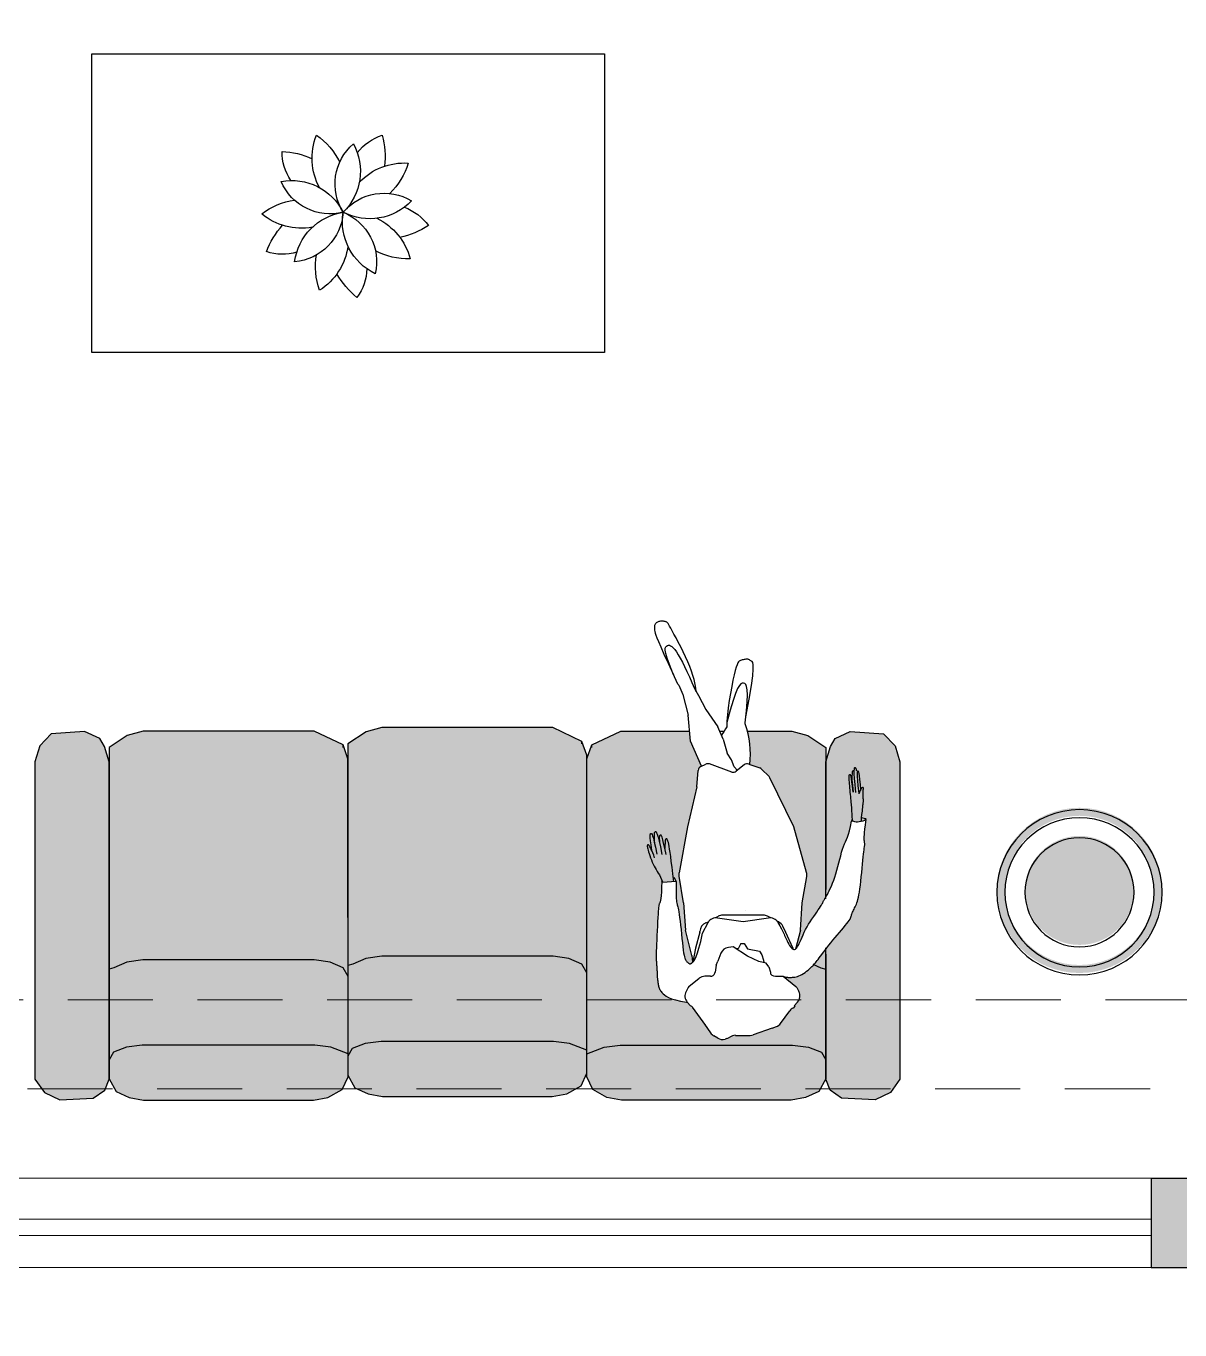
# Model space of a CAD drawing. Header units: inches. Extents: x 37.8 to 126.9, y 5.9 to 51.9.
# Drawn here: x 75.008 to 77.592, y 20.616 to 23.538 of the extents above; entities that cross this region are included whole.
import ezdxf

# ---------------------------------------------------------------- set-up
doc = ezdxf.new("R2010")
doc.units = ezdxf.units.IN
doc.header["$MEASUREMENT"] = 0
doc.linetypes.add('DASHED2', pattern=[9.525, 6.35, -3.175])
for name, color, linetype, lineweight in [('coulmn', 146, 'Continuous', 13), ('hatch', 45, 'Continuous', 9), ('LAYER1', 8, 'Continuous', 9)]:
    doc.layers.add(name, color=color, linetype=linetype, lineweight=lineweight)
for name, color, linetype in [('khate kaf', 252, 'Continuous'), ('MOBL', 251, 'Continuous'), ('si', 15, 'Continuous')]:
    doc.layers.add(name, color=color, linetype=linetype)
doc.styles.add('ATT', font='TXT')

# ---------------------------------------------------------------- blocks, each defined once
blk = doc.blocks.new('m12')
h = blk.add_hatch(color=254)
h.paths.add_polyline_path([(0.2283, 1.3677), (0.3676, 1.406, -0.110187), (0.38, 1.4066), (0.4598, 1.3929), (0.5434, 1.3875), (0.6017, 1.3723), (0.5999, 1.3744), (0.5972, 1.3767), (0.5937, 1.379), (0.5894, 1.3814), (0.5843, 1.3839), (0.5784, 1.3866), (0.572, 1.3894), (0.5651, 1.3925), (0.5577, 1.3958), (0.55, 1.3994), (0.542, 1.4034), (0.534, 1.4078), (0.5258, 1.4126), (0.5178, 1.4176), (0.5099, 1.4228), (0.5023, 1.428), (0.495, 1.4331), (0.4883, 1.4378), (0.4821, 1.4421), (0.4766, 1.4458), (0.4719, 1.4488), (0.4679, 1.4512), (0.4646, 1.453), (0.4618, 1.4545), (0.4594, 1.4555), (0.4574, 1.4564), (0.454, 1.4579), (0.4513, 1.4596), (0.4478, 1.4619), (0.4455, 1.4634), (0.4433, 1.4648), (0.0299, 1.4647), (-0.014, 1.4647), (-0.0507, 1.4097), (-0.0632, 1.3611), (-0.0632, 1.2258, -0.093683), (0.0382, 1.2332), (0.0487, 1.2636, -0.112952), (0.0521, 1.269), (0.0749, 1.2919, -0.083355), (0.0788, 1.2946)])
h.paths.add_polyline_path([(0.6582, 1.4499), (0.6624, 1.4648), (0.6173, 1.4649), (0.6018, 1.4648), (0.6043, 1.4629), (0.6111, 1.4578), (0.6174, 1.4531), (0.6231, 1.4489), (0.6283, 1.4451), (0.6327, 1.4417), (0.6367, 1.4387), (0.6401, 1.436), (0.6448, 1.4321), (0.649, 1.4283)])
h.paths.add_polyline_path([(0.9005, 1.412), (0.9154, 1.4517), (0.9393, 1.4647), (0.6624, 1.4648), (0.6582, 1.4499), (0.649, 1.4283), (0.652, 1.4254), (0.655, 1.4222), (0.6583, 1.4187), (0.6618, 1.4148), (0.6654, 1.4107), (0.669, 1.4063), (0.6724, 1.4017), (0.6757, 1.397), (0.6786, 1.3923), (0.6811, 1.3876), (0.683, 1.383), (0.6846, 1.3785), (0.6857, 1.3742), (0.6866, 1.3702), (0.6873, 1.365), (0.6877, 1.3601), (0.6879, 1.3576), (0.6881, 1.3542), (0.688, 1.3511), (0.6872, 1.3464), (0.6857, 1.3402), (0.6843, 1.3349), (0.7154, 1.3737), (0.719, 1.3763), (0.7309, 1.3826, -0.311883), (0.763, 1.3789), (0.7749, 1.3686), (0.776, 1.3705), (0.7813, 1.3649, 0.112301), (0.7896, 1.3554), (0.828, 1.327, -0.145093), (0.8377, 1.3141), (0.8425, 1.3013), (0.8629, 1.2437, -0.085408), (0.8646, 1.2342), (0.8646, 1.1891, 0.158195), (0.87, 1.1724, -0.087814), (0.8743, 1.1635), (0.876, 1.1576, -0.204814), (0.8731, 1.1355), (0.8659, 1.1231, -0.114239), (0.8571, 1.1138), (0.8306, 1.0962), (0.7773, 1.0568), (0.7749, 1.0527), (0.7634, 1.0426), (0.7631, 1.0399), (0.76, 1.0215), (0.7566, 1.0065), (0.7529, 0.9945), (0.749, 0.9851), (0.7451, 0.9779), (0.7412, 0.9725), (0.7375, 0.9684), (0.7341, 0.9653), (0.7296, 0.9617), (0.725, 0.9587), (0.721, 0.9567), (0.7168, 0.9554), (0.7137, 0.9545), (0.7095, 0.9538), (0.7051, 0.9531), (0.6997, 0.9524), (0.6941, 0.9516), (0.6891, 0.951), (0.6849, 0.9506), (0.6821, 0.9505), (0.6796, 0.9505), (0.6783, 0.9504), (0.6769, 0.9504), (0.6752, 0.9504), (0.6733, 0.9503), (0.6712, 0.9502), (0.6688, 0.9501), (0.6662, 0.9499), (0.6633, 0.9498), (0.6603, 0.9496), (0.657, 0.9494), (0.6535, 0.9492), (0.65, 0.9489), (0.6464, 0.9487), (0.643, 0.9484), (0.6397, 0.9482), (0.6366, 0.948), (0.6338, 0.9477), (0.6298, 0.9474), (0.6249, 0.9473), (0.6189, 0.9473), (0.6135, 0.9475), (0.6065, 0.9477), (0.5976, 0.9481), (0.5866, 0.9486), (0.5739, 0.9492), (0.5601, 0.9499), (0.5458, 0.9506), (0.5315, 0.9514), (0.5178, 0.9521), (0.5053, 0.9528), (0.4945, 0.9535), (0.4858, 0.9541), (0.4791, 0.9546), (0.4741, 0.955), (0.4687, 0.9557), (0.4648, 0.9568), (0.4619, 0.9579), (0.4598, 0.9588), (0.4569, 0.9598), (0.4526, 0.9607), (0.4466, 0.9617), (0.4384, 0.9626), (0.4274, 0.9634), (0.4131, 0.964), (0.3952, 0.9644), (0.3946, 0.9663), (0.3892, 0.9641), (0.3818, 0.9607), (0.3753, 0.9574), (0.3695, 0.9541), (0.3642, 0.9508), (0.359, 0.9477), (0.3538, 0.9446), (0.3483, 0.9415), (0.3423, 0.9386), (0.3359, 0.9357), (0.3293, 0.933), (0.3227, 0.9305), (0.3162, 0.9282), (0.3102, 0.9262), (0.3046, 0.9245), (0.2998, 0.923), (0.294, 0.9214), (0.289, 0.9204), (0.285, 0.9203), (0.2823, 0.9224), (0.2837, 0.9246), (0.2865, 0.9269), (0.2916, 0.9299), (0.2975, 0.9327), (0.3024, 0.9349), (0.3082, 0.9373), (0.315, 0.94), (0.3219, 0.9425), (0.3216, 0.9427), (0.3221, 0.9426), (0.315, 0.94), (0.3082, 0.9373), (0.3024, 0.9349), (0.2975, 0.9327), (0.2935, 0.9308), (0.2902, 0.9291), (0.2877, 0.9276), (0.2858, 0.9263), (0.2844, 0.9251), (0.2834, 0.9242), (0.2829, 0.9234), (0.2827, 0.9227), (0.2829, 0.9222), (0.2832, 0.9217), (0.2837, 0.9213), (0.2843, 0.921), (0.285, 0.9207), (0.2858, 0.9205), (0.2868, 0.9204), (0.2883, 0.9204), (0.2902, 0.9207), (0.2926, 0.9212), (0.2958, 0.9219), (0.2998, 0.923), (0.3046, 0.9245), (0.3102, 0.9262), (0.3162, 0.9282), (0.3227, 0.9305), (0.3293, 0.933), (0.3359, 0.9357), (0.3423, 0.9386), (0.3483, 0.9415), (0.3538, 0.9446), (0.359, 0.9477), (0.3642, 0.9508), (0.3695, 0.9541), (0.3753, 0.9574), (0.3818, 0.9607), (0.3892, 0.9641), (0.3978, 0.9676), (0.3958, 1.001), (0.3721, 0.9983), (0.3516, 0.9959), (0.334, 0.9937), (0.3191, 0.9918), (0.3067, 0.9901), (0.2965, 0.9886), (0.2881, 0.9872), (0.2814, 0.9859), (0.2761, 0.9847), (0.2721, 0.9836), (0.269, 0.9825), (0.267, 0.9816), (0.2656, 0.9806), (0.2649, 0.9798), (0.2646, 0.9789), (0.2646, 0.9781), (0.2649, 0.9774), (0.2656, 0.9766), (0.2669, 0.976), (0.2693, 0.9754), (0.273, 0.9749), (0.2782, 0.9745), (0.2853, 0.9742), (0.2951, 0.9741), (0.2932, 0.9737), (0.2783, 0.9704), (0.2676, 0.9677), (0.2604, 0.9655), (0.2561, 0.9638), (0.254, 0.9624), (0.2534, 0.9613), (0.2535, 0.9603), (0.2539, 0.9594), (0.2546, 0.9586), (0.2558, 0.9579), (0.2588, 0.9572), (0.2606, 0.9572), (0.2565, 0.9576), (0.2537, 0.9591), (0.2533, 0.9619), (0.2561, 0.9638), (0.2604, 0.9655), (0.2676, 0.9677), (0.2783, 0.9704), (0.2949, 0.9741), (0.2853, 0.9742), (0.2782, 0.9745), (0.273, 0.9749), (0.2677, 0.9756), (0.2641, 0.9773), (0.2652, 0.9808), (0.2702, 0.9831), (0.2761, 0.9847), (0.2814, 0.9859), (0.2881, 0.9872), (0.2965, 0.9886), (0.3067, 0.9901), (0.3191, 0.9918), (0.334, 0.9937), (0.3516, 0.9959), (0.3721, 0.9983), (0.3846, 0.9997), (0.3835, 1.0032), (0.3954, 1.009), (0.4138, 1.0087), (0.4282, 1.0087), (0.4393, 1.0088), (0.4475, 1.009), (0.4534, 1.0094), (0.4576, 1.0099), (0.4608, 1.0105), (0.4634, 1.0111), (0.4661, 1.0119), (0.469, 1.0127), (0.4725, 1.0136), (0.4767, 1.0146), (0.4818, 1.0157), (0.4881, 1.0168), (0.4958, 1.018), (0.5052, 1.0192), (0.5162, 1.0205), (0.5286, 1.0219), (0.5419, 1.0233), (0.5555, 1.0247), (0.5691, 1.0261), (0.582, 1.0275), (0.594, 1.0289), (0.6043, 1.0301), (0.6128, 1.0313), (0.6195, 1.0325), (0.6246, 1.0336), (0.6286, 1.0346), (0.6315, 1.0357), (0.6337, 1.0368), (0.6354, 1.0379), (0.6369, 1.039), (0.6383, 1.0402), (0.6398, 1.0415), (0.6412, 1.0427), (0.6425, 1.044), (0.6437, 1.0453), (0.6447, 1.0466), (0.6456, 1.0478), (0.6461, 1.0489), (0.6464, 1.05), (0.6465, 1.0511), (0.6462, 1.0522), (0.6457, 1.0533), (0.6449, 1.0545), (0.6439, 1.0559), (0.6426, 1.0574), (0.6417, 1.0584), (0.6206, 1.0568), (0.5434, 1.0365), (0.4598, 1.0312), (0.3787, 1.0172, -0.088171), (0.3687, 1.0172), (0.2283, 1.0428), (0.1066, 1.0715), (0.0564, 1.0755, -0.262643), (0.0448, 1.0833), (0.0436, 1.0857), (-0.0331, 1.0523), (-0.0632, 1.0497), (-0.0632, 0.8396), (-0.0213, 0.7513), (0.022, 0.736), (0.9211, 0.7362), (0.9154, 0.7492), (0.9005, 0.7889), (0.8943, 0.8375), (0.8943, 1.3634)])
h.paths.add_polyline_path([(0.243, 0.9462), (0.2431, 0.9452), (0.2435, 0.9443), (0.2444, 0.9435), (0.2471, 0.9425), (0.249, 0.9424), (0.2449, 0.943), (0.2424, 0.9453)], flags=17)
h.paths.add_polyline_path([(0.2491, 0.9335), (0.2484, 0.9324), (0.2486, 0.9314), (0.249, 0.9305), (0.2507, 0.9293), (0.2524, 0.9293), (0.2488, 0.93), (0.2484, 0.933)], flags=16)
h.paths.add_polyline_path([(1.0614, 1.615), (1.0393, 1.6623), (0.9981, 1.6908), (0.0299, 1.6908), (-0.0192, 1.6763), (-0.0549, 1.641), (-0.0621, 1.5395), (-0.0407, 1.4933), (-0.0164, 1.4792), (0.0299, 1.4647), (0.4197, 1.4648), (0.4433, 1.4648), (0.4427, 1.4652), (0.4392, 1.4672), (0.4349, 1.4696), (0.4297, 1.4723), (0.4237, 1.4754), (0.4167, 1.4786), (0.4091, 1.4821), (0.4006, 1.4856), (0.3915, 1.4891), (0.3818, 1.4926), (0.3715, 1.4959), (0.3607, 1.499), (0.3495, 1.502), (0.3383, 1.5049), (0.3272, 1.5076), (0.3164, 1.5104), (0.3061, 1.5131), (0.2967, 1.5158), (0.2882, 1.5187), (0.2807, 1.5216), (0.2739, 1.5246), (0.267, 1.5277), (0.2595, 1.5308), (0.2508, 1.5339), (0.2403, 1.537), (0.2273, 1.5401), (0.2113, 1.5431, -0.129031), (0.2053, 1.5455), (0.199, 1.5447), (0.1942, 1.5443), (0.1901, 1.544), (0.1864, 1.5439), (0.183, 1.5438), (0.1797, 1.5438), (0.1762, 1.5437), (0.1724, 1.5435), (0.1682, 1.5431), (0.1637, 1.5427), (0.1589, 1.5422), (0.1537, 1.5417), (0.1482, 1.5411), (0.1423, 1.5404), (0.1361, 1.5398), (0.1296, 1.5391), (0.1229, 1.5385), (0.1161, 1.5379), (0.1094, 1.5373), (0.1029, 1.5368), (0.0969, 1.5363), (0.0914, 1.5359), (0.0867, 1.5356), (0.0827, 1.5353), (0.0779, 1.535), (0.0733, 1.5349), (0.0705, 1.5356), (0.0694, 1.5397), (0.0703, 1.5407), (0.0718, 1.541), (0.07, 1.5404), (0.0695, 1.5398), (0.0695, 1.5396), (0.0698, 1.5383), (0.0699, 1.5377), (0.0701, 1.5372), (0.0702, 1.5367), (0.0705, 1.5363), (0.0708, 1.5359), (0.0712, 1.5355), (0.0718, 1.5353), (0.0725, 1.5351), (0.0736, 1.535), (0.075, 1.5349), (0.077, 1.535), (0.0795, 1.5351), (0.0827, 1.5353), (0.0867, 1.5356), (0.0914, 1.5359), (0.0969, 1.5363), (0.1029, 1.5368), (0.1094, 1.5373), (0.1161, 1.5379), (0.1229, 1.5385), (0.1296, 1.5391), (0.1361, 1.5398), (0.1423, 1.5404), (0.1482, 1.5411), (0.1537, 1.5417), (0.1589, 1.5422), (0.1637, 1.5427), (0.1682, 1.5431), (0.1724, 1.5435), (0.1762, 1.5437), (0.1797, 1.5438), (0.183, 1.5438), (0.1864, 1.5439), (0.1901, 1.544), (0.1942, 1.5443), (0.199, 1.5447), (0.2045, 1.5454), (0.2111, 1.5464), (0.2115, 1.5473), (0.2123, 1.55), (0.2131, 1.5533), (0.2137, 1.5573), (0.2138, 1.5619), (0.2135, 1.5671), (0.2126, 1.5726), (0.2112, 1.5781), (0.2094, 1.5828), (0.2074, 1.5862), (0.2049, 1.5878), (0.2225, 1.5858), (0.2355, 1.5843), (0.2455, 1.5833), (0.2527, 1.5825), (0.2578, 1.582), (0.2614, 1.5818), (0.2639, 1.5818), (0.2658, 1.5819), (0.2677, 1.5821), (0.2696, 1.5823), (0.2747, 1.5831), (0.2786, 1.5835), (0.2828, 1.5836), (0.2868, 1.5832), (0.2899, 1.5828), (0.2938, 1.5823), (0.2986, 1.5817), (0.3045, 1.581), (0.3117, 1.5801), (0.3204, 1.5792), (0.3307, 1.5782), (0.3424, 1.577), (0.355, 1.5758), (0.3681, 1.5746), (0.3813, 1.5732), (0.3943, 1.5718), (0.4066, 1.5704), (0.4177, 1.569), (0.4275, 1.5675), (0.436, 1.566), (0.4433, 1.5645), (0.4497, 1.563), (0.4552, 1.5614), (0.46, 1.5598), (0.4644, 1.5581), (0.4684, 1.5564), (0.4723, 1.5547), (0.4759, 1.5529), (0.4794, 1.5512), (0.4828, 1.5496), (0.4859, 1.5481), (0.4889, 1.5467), (0.4916, 1.5455), (0.4942, 1.5445), (0.4966, 1.5438), (0.5009, 1.5426), (0.5053, 1.5412), (0.51, 1.5388), (0.5138, 1.5364), (0.5184, 1.5333), (0.5237, 1.5292), (0.5297, 1.5244), (0.5363, 1.5188), (0.5433, 1.5128), (0.5508, 1.5064), (0.5585, 1.4998), (0.5663, 1.4931), (0.5742, 1.4866), (0.5821, 1.4802), (0.5897, 1.4741), (0.5972, 1.4684), (0.6018, 1.4648), (0.9981, 1.465), (1.0317, 1.4779), (1.0562, 1.5132)])
h.paths.add_polyline_path([(0.0591, 1.565), (0.0582, 1.5641), (0.0581, 1.5632), (0.0582, 1.5622), (0.0597, 1.5608), (0.0617, 1.5606), (0.0578, 1.5617), (0.0583, 1.5647)], flags=16)
h.paths.add_polyline_path([(0.058, 1.5507), (0.058, 1.5507), (0.058, 1.5507)], flags=16)
h.paths.add_polyline_path([(1.0625, 1.3596), (1.0545, 1.4034), (1.0358, 1.4434), (0.9971, 1.4647), (0.9393, 1.4647), (0.9154, 1.4517), (0.9005, 1.412), (0.8943, 1.3634), (0.8943, 0.8375), (0.9005, 0.7889), (0.9154, 0.7492), (0.9211, 0.7362), (0.9801, 0.7362), (0.9803, 0.7361), (0.9912, 0.736), (1.0299, 0.7539), (1.0545, 0.7975), (1.0625, 0.8414)])
h.paths.add_polyline_path([(1.0514, 0.6308), (1.0434, 0.6747), (1.0189, 0.7183), (0.9803, 0.7361), (0.9737, 0.7362), (0.9102, 0.7362), (0.9043, 0.723), (0.8894, 0.6833), (0.8832, 0.6347), (0.8832, 0.1088), (0.8894, 0.0602), (0.9043, 0.0205), (0.9277, 0.0078), (0.9865, 0.0078), (1.0247, 0.0288), (1.0434, 0.0688), (1.0514, 0.1127)])
h.paths.add_polyline_path([(0.8832, 0.6347), (0.8894, 0.6833), (0.9043, 0.723), (0.9102, 0.7362), (0.674, 0.7362), (0.6471, 0.7212), (0.6301, 0.6815), (0.6229, 0.6329), (0.6229, 0.1106), (0.6301, 0.062), (0.6471, 0.0223), (0.6512, 0.0077), (0.9277, 0.0078), (0.9043, 0.0205), (0.8894, 0.0602), (0.8832, 0.1088)])
h.paths.add_polyline_path([(0.6229, 0.6329), (0.6301, 0.6815), (0.6471, 0.7212), (0.674, 0.7362), (0.0102, 0.736), (-0.0324, 0.7209), (-0.0742, 0.6327), (-0.0742, 0.1111), (-0.0618, 0.0626), (-0.0251, 0.0075), (0.0213, 0.0075), (0.0213, 0.0075), (0.6512, 0.0077), (0.6471, 0.0223), (0.6301, 0.062), (0.6229, 0.1106)])
h.paths.add_polyline_path([(1.0625, -0.0976), (1.0545, -0.0537), (1.0299, -0.0101), (0.9912, 0.0078), (0.9865, 0.0078), (0.986, 0.0075), (0.9211, 0.0075), (0.9154, -0.0055), (0.9005, -0.0452), (0.8943, -0.0937), (0.8943, -0.6197), (0.9005, -0.6682), (0.9154, -0.7079), (0.9393, -0.7209), (0.9971, -0.7209), (1.0358, -0.6996), (1.0545, -0.6597), (1.0625, -0.6158)])
h.paths.add_polyline_path([(0.8943, -0.0937), (0.9005, -0.0452), (0.9154, -0.0055), (0.9211, 0.0075), (0.6847, 0.0075), (0.6582, -0.0073), (0.6412, -0.047), (0.634, -0.0955), (0.634, -0.6179), (0.6412, -0.6664), (0.6582, -0.7061), (0.6623, -0.7209), (0.9393, -0.7209), (0.9154, -0.7079), (0.9005, -0.6682), (0.8943, -0.6197)])
h.paths.add_polyline_path([(0.634, -0.0955), (0.6412, -0.047), (0.6582, -0.0073), (0.6847, 0.0075), (0.0213, 0.0075), (-0.0213, -0.0075), (-0.0632, -0.0958), (-0.0632, -0.6173), (-0.0507, -0.6659), (-0.014, -0.7209), (0.6623, -0.7209), (0.6582, -0.7061), (0.6412, -0.6664), (0.634, -0.6179)])
h.paths.add_polyline_path([(1.0562, -0.7695), (1.0317, -0.7342), (0.9981, -0.7212), (0.0299, -0.7209), (-0.0164, -0.7355), (-0.0407, -0.7495), (-0.0621, -0.7957), (-0.0549, -0.8972), (-0.0192, -0.9325), (0.0299, -0.947), (0.9981, -0.947), (1.0393, -0.9185), (1.0614, -0.8712)])
at = {"layer": 'si', "linetype": 'ByBlock'}
for p, q in [((0.1261, 1.5652), (0.1273, 1.5656)), ((0.3676, 1.406), (0.2283, 1.3677)), ((0.4598, 1.3929), (0.38, 1.4066)), ((0.5434, 1.3875), (0.4598, 1.3929)), ((0.2283, 1.3677), (0.0788, 1.2946)), ((0.5434, 1.3875), (0.6017, 1.3723)), ((0.5976, 1.3642), (0.5512, 1.3435)), ((0.5976, 1.3642), (0.6013, 1.3642)), ((0.6843, 1.3349), (0.7154, 1.3737)), ((0.7154, 1.3737), (0.719, 1.3763)), ((0.719, 1.3763), (0.7309, 1.3826)), ((0.763, 1.3789), (0.7749, 1.3686)), ((0.7749, 1.3686), (0.776, 1.3705)), ((0.776, 1.3705), (0.7813, 1.3649)), ((0.828, 1.327), (0.7896, 1.3554)), ((0.5185, 1.3212), (0.5159, 1.3161)), ((0.5512, 1.3435), (0.5314, 1.3339)), ((0.6836, 1.3173), (0.6843, 1.3349)), ((0.8425, 1.3013), (0.8377, 1.3141)), ((0.0749, 1.2919), (0.0521, 1.269)), ((0.4981, 1.2745), (0.4981, 1.1505)), ((0.5053, 1.2956), (0.5012, 1.2875)), ((0.5172, 1.2124), (0.5063, 1.29)), ((0.6186, 1.2702), (0.6349, 1.2754)), ((0.6349, 1.2754), (0.6424, 1.2758)), ((0.644, 1.2831), (0.6393, 1.261)), ((0.656, 1.2909), (0.644, 1.2831)), ((0.656, 1.2909), (0.6723, 1.2961)), ((0.6723, 1.2961), (0.6772, 1.2961)), ((0.8425, 1.3013), (0.8629, 1.2437)), ((0.037, 1.2299), (0.0487, 1.2636)), ((0.6006, 1.2262), (0.608, 1.2624)), ((0.608, 1.2624), (0.6186, 1.2702)), ((0.6393, 1.261), (0.6225, 1.2262)), ((0.8646, 1.1891), (0.8646, 1.2342)), ((-0.0893, 1.2187), (-0.1071, 1.2212)), ((-0.0856, 1.2188), (-0.0893, 1.2187)), ((0.0394, 1.2163), (0.059, 1.192)), ((0.0566, 1.1952), (0.0453, 1.1859)), ((0.5063, 1.1347), (0.5172, 1.2124)), ((0.5842, 1.2158), (0.6006, 1.2262)), ((0.5842, 1.2054), (0.5842, 1.2158)), ((0.5842, 1.2054), (0.6006, 1.1977)), ((0.6225, 1.2262), (0.5943, 1.1822)), ((0.6006, 1.1977), (0.6009, 1.1925)), ((-0.0387, 1.1523), (0.0041, 1.1636)), ((0.0236, 1.1772), (0.0041, 1.1636)), ((0.0453, 1.1859), (0.0236, 1.1772)), ((0.0613, 1.1782), (0.0365, 1.1098)), ((0.5943, 1.1822), (0.5961, 1.1679)), ((0.8743, 1.1635), (0.876, 1.1576)), ((-0.1293, 1.0989), (-0.0767, 1.1359)), ((-0.0387, 1.1523), (-0.0767, 1.1359)), ((0.5015, 1.137), (0.5061, 1.1284)), ((0.614, 1.145), (0.638, 1.1356)), ((0.6508, 1.1304), (0.638, 1.1356)), ((0.6508, 1.1304), (0.6723, 1.1278)), ((0.6752, 1.1267), (0.6723, 1.1278)), ((0.8731, 1.1355), (0.8659, 1.1231)), ((-0.1939, 1.0641), (-0.1719, 1.0762)), ((-0.1719, 1.0762), (-0.1293, 1.0989)), ((0.0437, 1.0857), (-0.0331, 1.0523)), ((0.0448, 1.0833), (0.0372, 1.0986)), ((0.1066, 1.0715), (0.0564, 1.0755)), ((0.5213, 1.0993), (0.5182, 1.1074)), ((0.5528, 1.0892), (0.5202, 1.1061)), ((0.5501, 1.0812), (0.5479, 1.0812)), ((0.5501, 1.0812), (0.5989, 1.0674)), ((0.6843, 1.1134), (0.6843, 1.0964)), ((0.7154, 1.0475), (0.6906, 1.0786)), ((0.8348, 1.0994), (0.7787, 1.0579)), ((0.8571, 1.1138), (0.8302, 1.096)), ((-0.1753, 1.0284), (-0.1126, 1.0455)), ((-0.0331, 1.0523), (-0.1126, 1.0455)), ((0.1066, 1.0715), (0.2283, 1.0428)), ((0.2283, 1.0428), (0.3687, 1.0172)), ((0.4598, 1.0312), (0.5434, 1.0365)), ((0.6206, 1.0568), (0.5434, 1.0365)), ((0.5989, 1.0674), (0.6411, 1.0591)), ((0.6206, 1.0568), (0.6417, 1.0584)), ((0.7154, 1.0475), (0.719, 1.045)), ((0.719, 1.045), (0.731, 1.0386)), ((0.763, 1.0423), (0.7749, 1.0527)), ((0.7631, 1.0399), (0.7634, 1.0426)), ((0.778, 1.0581), (0.7749, 1.0527)), ((-0.2037, 1.0164), (-0.2074, 1.0132)), ((-0.2037, 1.0164), (-0.1753, 1.0284)), ((0.4598, 1.0312), (0.3787, 1.0172)), ((0.3954, 1.009), (0.3835, 1.0032)), ((0.3835, 1.0032), (0.3846, 0.9998)), ((0.3954, 1.009), (0.3978, 0.9667)), ((0.3952, 0.9644), (0.3946, 0.9664)), ((0.3978, 0.9667), (0.3952, 0.9644)), ((0.3216, 0.9427), (0.3219, 0.9426)), ((0.3216, 0.9427), (0.322, 0.9426))]:
    blk.add_line(p, q, dxfattribs=at)
at = {"layer": 'si'}
blk.add_line((0.4845, 1.2205), (0.4845, 1.2205), dxfattribs=at)
for points in [[(0.4478, 1.4648), (0.0299, 1.4647), (-0.0164, 1.4792), (-0.0407, 1.4933), (-0.0621, 1.5395), (-0.0549, 1.641), (-0.0192, 1.6763), (0.0299, 1.6908), (0.9981, 1.6908), (1.0393, 1.6623), (1.0614, 1.615), (1.0562, 1.5132), (1.0317, 1.4779)], [(1.0317, 1.4779), (0.9981, 1.465), (0.5972, 1.4648)], [(-0.0632, 1.2258), (-0.0632, 1.3611), (-0.0507, 1.4097), (-0.014, 1.4647), (0.4197, 1.4648)], [(0.6173, 1.4649), (0.9971, 1.4647), (1.0358, 1.4434), (1.0545, 1.4034), (1.0625, 1.3596), (1.0625, 0.8414), (1.0545, 0.7975), (1.0299, 0.7539), (0.9912, 0.736), (0.9737, 0.7362)], [(0.6477, 1.4254), (0.6582, 1.4499), (0.6623, 1.4647)], [(0.9213, 0.736), (0.9154, 0.7492), (0.9005, 0.7889), (0.8943, 0.8375), (0.8943, 1.3634), (0.9005, 1.412), (0.9154, 1.4517), (0.9393, 1.4647)], [(-0.0632, 1.1417), (-0.0632, 1.1548)], [(0.3954, 1.009), (0.4138, 1.0087), (0.4282, 1.0087), (0.4393, 1.0088), (0.4475, 1.009), (0.4534, 1.0094), (0.4576, 1.0099), (0.4608, 1.0105), (0.4634, 1.0111), (0.4661, 1.0119), (0.469, 1.0127), (0.4725, 1.0136), (0.4767, 1.0146), (0.4818, 1.0157), (0.4881, 1.0168), (0.4958, 1.018), (0.5052, 1.0192), (0.5162, 1.0205), (0.5286, 1.0219), (0.5419, 1.0233), (0.5555, 1.0247), (0.5691, 1.0261), (0.582, 1.0275), (0.594, 1.0289), (0.6043, 1.0301), (0.6128, 1.0313), (0.6195, 1.0325), (0.6246, 1.0336), (0.6286, 1.0346), (0.6315, 1.0357), (0.6337, 1.0368), (0.6354, 1.0379), (0.6369, 1.039), (0.6383, 1.0402), (0.6398, 1.0415), (0.6412, 1.0427), (0.6425, 1.044), (0.6437, 1.0453), (0.6447, 1.0466), (0.6456, 1.0478), (0.6461, 1.0489), (0.6464, 1.05), (0.6465, 1.0511), (0.6462, 1.0522), (0.6457, 1.0533), (0.6449, 1.0545), (0.6439, 1.0559), (0.6426, 1.0574), (0.641, 1.0592), (0.6391, 1.0612), (0.6361, 1.0636), (0.6314, 1.0665), (0.624, 1.0698), (0.6132, 1.0736), (0.5983, 1.0781), (0.5784, 1.0833), (0.5528, 1.0892)], [(-0.014, 0.7513), (-0.0213, 0.7513), (-0.0632, 0.8396), (-0.0632, 1.0498)], [(-0.0251, 0.7209), (-0.0324, 0.7209), (-0.0742, 0.6327), (-0.0742, 0.1111), (-0.0618, 0.0626), (-0.0251, 0.0075), (0.986, 0.0075), (1.0247, 0.0288), (1.0434, 0.0688), (1.0514, 0.1127), (1.0514, 0.6308), (1.0434, 0.6747), (1.0189, 0.7183), (0.9801, 0.7362), (0.0102, 0.736), (-0.0324, 0.7209)], [(0.0213, 0.7362), (-0.0213, 0.7513)], [(0.6741, 0.7362), (0.6471, 0.7212), (0.6301, 0.6815), (0.6229, 0.6329), (0.6229, 0.1106), (0.6301, 0.062), (0.6471, 0.0223), (0.6513, 0.0075)], [(0.9102, 0.7362), (0.9043, 0.723), (0.8894, 0.6833), (0.8832, 0.6347), (0.8832, 0.1088), (0.8894, 0.0602), (0.9043, 0.0205), (0.9282, 0.0075)], [(-0.014, -0.0075), (-0.0213, -0.0075), (-0.0632, -0.0958), (-0.0632, -0.6173), (-0.0507, -0.6659), (-0.014, -0.7209), (0.9971, -0.7209), (1.0358, -0.6996), (1.0545, -0.6597), (1.0625, -0.6158), (1.0625, -0.0976), (1.0545, -0.0537), (1.0299, -0.0101), (0.9912, 0.0078), (0.0213, 0.0075), (-0.0213, -0.0075)], [(0.6852, 0.0078), (0.6582, -0.0073), (0.6412, -0.047), (0.634, -0.0955), (0.634, -0.6179), (0.6412, -0.6664), (0.6582, -0.7061), (0.6623, -0.7209)], [(0.9213, 0.0078), (0.9154, -0.0055), (0.9005, -0.0452), (0.8943, -0.0937), (0.8943, -0.6197), (0.9005, -0.6682), (0.9154, -0.7079), (0.9393, -0.7209)], [(1.0317, -0.7342), (0.9981, -0.7212), (0.0299, -0.7209), (-0.0164, -0.7355), (-0.0407, -0.7495), (-0.0621, -0.7957), (-0.0549, -0.8972), (-0.0192, -0.9325), (0.0299, -0.947), (0.9981, -0.947), (1.0393, -0.9185), (1.0614, -0.8712), (1.0562, -0.7695), (1.0317, -0.7342)]]:
    blk.add_lwpolyline(points, dxfattribs=at)
at = {"layer": 'si', "linetype": 'ByBlock'}
for points in [[(0.0582, 1.5597), (0.0551, 1.559), (0.0528, 1.5584), (0.0511, 1.5577), (0.0499, 1.5569), (0.0492, 1.5562), (0.0488, 1.5553), (0.0486, 1.5545), (0.0485, 1.5536), (0.0487, 1.5526), (0.0497, 1.5517), (0.0526, 1.5511), (0.058, 1.5507), (0.0671, 1.5509), (0.0805, 1.5517), (0.0992, 1.5533), (0.124, 1.5558)], [(0.1136, 1.5718), (0.0991, 1.5706), (0.084, 1.5692), (0.0731, 1.568), (0.0658, 1.5669), (0.0614, 1.5659), (0.0591, 1.565), (0.0582, 1.5641), (0.0581, 1.5632), (0.0582, 1.5622), (0.0591, 1.5613), (0.0617, 1.5606), (0.0667, 1.5603), (0.0748, 1.5605), (0.0869, 1.5612), (0.1037, 1.5628), (0.1261, 1.5652)], [(0.2125, 1.573), (0.2066, 1.5733), (0.2017, 1.5736), (0.1976, 1.574), (0.1943, 1.5744), (0.1914, 1.5748), (0.189, 1.5752), (0.187, 1.5756), (0.1852, 1.5759), (0.1834, 1.5762), (0.1817, 1.5764), (0.1801, 1.5765), (0.1783, 1.5767), (0.1765, 1.5768), (0.1746, 1.577), (0.1725, 1.5772), (0.1702, 1.5774), (0.1677, 1.5776), (0.165, 1.5779), (0.1623, 1.5783), (0.1595, 1.5786), (0.1567, 1.5789), (0.1541, 1.5792), (0.1517, 1.5794), (0.1496, 1.5796), (0.1478, 1.5796), (0.1463, 1.5796), (0.145, 1.5796), (0.1438, 1.5795), (0.1427, 1.5793), (0.1416, 1.5792), (0.1404, 1.579), (0.139, 1.5788), (0.1373, 1.5787), (0.1355, 1.5786), (0.1336, 1.5786), (0.1315, 1.5785), (0.1295, 1.5785), (0.1275, 1.5785), (0.1256, 1.5785), (0.1239, 1.5786), (0.1224, 1.5786), (0.1211, 1.5787), (0.12, 1.5787), (0.1189, 1.5788), (0.1179, 1.5789), (0.117, 1.579), (0.116, 1.5792), (0.1149, 1.5793), (0.1138, 1.5794), (0.1126, 1.5795), (0.1115, 1.5795), (0.1104, 1.5795), (0.1094, 1.5793), (0.1086, 1.579), (0.1081, 1.5786), (0.1078, 1.5779), (0.1079, 1.577), (0.1085, 1.5759), (0.1097, 1.5746), (0.1115, 1.5731), (0.1141, 1.5714), (0.1176, 1.5696), (0.1222, 1.5676), (0.1278, 1.5655)], [(0.2, 1.5734), (0.2015, 1.5818), (0.2033, 1.5863), (0.2053, 1.5876), (0.2074, 1.5862), (0.2094, 1.5828), (0.2112, 1.5781), (0.2126, 1.5726), (0.2135, 1.5671), (0.2138, 1.5619), (0.2137, 1.5573), (0.2131, 1.5533), (0.2123, 1.55), (0.2115, 1.5473), (0.2107, 1.5452), (0.21, 1.5439), (0.2097, 1.5434)], [(0.6843, 1.3349), (0.6857, 1.3402), (0.6867, 1.3444), (0.6874, 1.3476), (0.6878, 1.35), (0.688, 1.352), (0.6881, 1.3537), (0.688, 1.3555), (0.6879, 1.3576), (0.6877, 1.3601), (0.6875, 1.363), (0.6871, 1.3664), (0.6866, 1.3702), (0.6857, 1.3742), (0.6846, 1.3785), (0.683, 1.383), (0.6811, 1.3876), (0.6786, 1.3923), (0.6757, 1.397), (0.6724, 1.4017), (0.669, 1.4063), (0.6654, 1.4107), (0.6618, 1.4148), (0.6583, 1.4187), (0.655, 1.4222), (0.652, 1.4254), (0.6491, 1.4282), (0.6462, 1.4308), (0.6433, 1.4334), (0.6401, 1.436), (0.6367, 1.4387), (0.6327, 1.4417), (0.6283, 1.4451), (0.6231, 1.4489), (0.6174, 1.4531), (0.6111, 1.4578), (0.6043, 1.4629), (0.5972, 1.4684), (0.5897, 1.4741), (0.5821, 1.4802), (0.5742, 1.4866), (0.5663, 1.4931), (0.5585, 1.4998), (0.5508, 1.5064), (0.5433, 1.5128), (0.5363, 1.5188), (0.5297, 1.5244), (0.5237, 1.5292), (0.5184, 1.5333), (0.5138, 1.5364), (0.51, 1.5388), (0.5067, 1.5405), (0.5038, 1.5417), (0.5013, 1.5425), (0.4989, 1.5432), (0.4966, 1.5438), (0.4942, 1.5445), (0.4916, 1.5455), (0.4889, 1.5467), (0.4859, 1.5481), (0.4828, 1.5496), (0.4794, 1.5512), (0.4759, 1.5529), (0.4723, 1.5547), (0.4684, 1.5564), (0.4644, 1.5581), (0.46, 1.5598), (0.4552, 1.5614), (0.4497, 1.563), (0.4433, 1.5645), (0.436, 1.566), (0.4275, 1.5675), (0.4177, 1.569), (0.4066, 1.5704), (0.3943, 1.5718), (0.3813, 1.5732), (0.3681, 1.5746), (0.355, 1.5758), (0.3424, 1.577), (0.3307, 1.5782), (0.3204, 1.5792), (0.3117, 1.5801), (0.3045, 1.581), (0.2986, 1.5817), (0.2938, 1.5823), (0.2899, 1.5828), (0.2868, 1.5832), (0.2841, 1.5835), (0.2818, 1.5836), (0.2796, 1.5835), (0.2774, 1.5834), (0.2754, 1.5832), (0.2734, 1.5829), (0.2715, 1.5826), (0.2696, 1.5823), (0.2677, 1.5821), (0.2658, 1.5819), (0.2639, 1.5818), (0.2614, 1.5818), (0.2578, 1.582), (0.2527, 1.5825), (0.2455, 1.5833), (0.2355, 1.5843), (0.2225, 1.5858), (0.2057, 1.5877)], [(0.058, 1.5488), (0.058, 1.5479), (0.0588, 1.5468), (0.0612, 1.5457), (0.0659, 1.5449), (0.0736, 1.5445), (0.0851, 1.5448), (0.1011, 1.5459), (0.1223, 1.5482)], [(0.1223, 1.5482), (0.1045, 1.546), (0.0912, 1.5443), (0.0818, 1.5429), (0.0755, 1.5418), (0.0718, 1.541), (0.07, 1.5404), (0.0695, 1.5398), (0.0695, 1.5393), (0.0697, 1.5388), (0.0698, 1.5383), (0.0699, 1.5377), (0.0701, 1.5372), (0.0702, 1.5367), (0.0705, 1.5363), (0.0708, 1.5359), (0.0712, 1.5355), (0.0718, 1.5353), (0.0725, 1.5351), (0.0736, 1.535), (0.075, 1.5349), (0.077, 1.535), (0.0795, 1.5351), (0.0827, 1.5353), (0.0867, 1.5356), (0.0914, 1.5359), (0.0969, 1.5363), (0.1029, 1.5368), (0.1094, 1.5373), (0.1161, 1.5379), (0.1229, 1.5385), (0.1296, 1.5391), (0.1361, 1.5398), (0.1423, 1.5404), (0.1482, 1.5411), (0.1537, 1.5417), (0.1589, 1.5422), (0.1637, 1.5427), (0.1682, 1.5431), (0.1724, 1.5435), (0.1762, 1.5437), (0.1797, 1.5438), (0.183, 1.5438), (0.1864, 1.5439), (0.1901, 1.544), (0.1942, 1.5443), (0.199, 1.5447), (0.2045, 1.5454), (0.2111, 1.5464)], [(0.5202, 1.3186), (0.5307, 1.3246), (0.5392, 1.3293), (0.546, 1.3329), (0.5516, 1.3356), (0.5562, 1.3377), (0.5602, 1.3394), (0.564, 1.341), (0.5679, 1.3426), (0.5721, 1.3446), (0.5767, 1.3468), (0.5813, 1.3493), (0.5859, 1.3519), (0.5903, 1.3546), (0.5943, 1.3573), (0.5976, 1.3601), (0.6003, 1.3627), (0.602, 1.3652), (0.6028, 1.3676), (0.6027, 1.3699), (0.6017, 1.3722), (0.5999, 1.3744), (0.5972, 1.3767), (0.5937, 1.379), (0.5894, 1.3814), (0.5843, 1.3839), (0.5784, 1.3866), (0.572, 1.3894), (0.5651, 1.3925), (0.5577, 1.3958), (0.55, 1.3994), (0.542, 1.4034), (0.534, 1.4078), (0.5258, 1.4126), (0.5178, 1.4176), (0.5099, 1.4228), (0.5023, 1.428), (0.495, 1.4331), (0.4883, 1.4378), (0.4821, 1.4421), (0.4766, 1.4458), (0.4719, 1.4488), (0.4679, 1.4512), (0.4646, 1.453), (0.4618, 1.4545), (0.4594, 1.4555), (0.4574, 1.4564), (0.4557, 1.4572), (0.4542, 1.4579), (0.4528, 1.4587), (0.4513, 1.4596), (0.4497, 1.4607), (0.4478, 1.4619), (0.4455, 1.4634), (0.4427, 1.4652), (0.4392, 1.4672), (0.4349, 1.4696), (0.4297, 1.4723), (0.4237, 1.4754), (0.4167, 1.4786), (0.4091, 1.4821), (0.4006, 1.4856), (0.3915, 1.4891), (0.3818, 1.4926), (0.3715, 1.4959), (0.3607, 1.499), (0.3495, 1.502), (0.3383, 1.5049), (0.3272, 1.5076), (0.3164, 1.5104), (0.3061, 1.5131), (0.2967, 1.5158), (0.2882, 1.5187), (0.2807, 1.5216), (0.2739, 1.5246), (0.267, 1.5277), (0.2595, 1.5308), (0.2508, 1.5339), (0.2403, 1.537), (0.2273, 1.5401), (0.2113, 1.5431)], [(-0.1071, 1.2212), (-0.1615, 1.2312), (-0.2027, 1.2379), (-0.2325, 1.2419), (-0.2529, 1.2437), (-0.2657, 1.2437), (-0.2728, 1.2424), (-0.2761, 1.2405), (-0.2774, 1.2384), (-0.2785, 1.2364), (-0.2795, 1.2347), (-0.2804, 1.2332), (-0.2812, 1.2317), (-0.2819, 1.2303), (-0.2825, 1.2288), (-0.2829, 1.2271), (-0.2831, 1.2252), (-0.2831, 1.2231), (-0.283, 1.2207), (-0.2826, 1.2182), (-0.2822, 1.2155), (-0.2816, 1.2128), (-0.2809, 1.2102), (-0.2802, 1.2076), (-0.2795, 1.2051), (-0.2786, 1.2029), (-0.2773, 1.2008), (-0.2751, 1.1986), (-0.2715, 1.1965), (-0.2662, 1.1942), (-0.2587, 1.1917), (-0.2486, 1.1888), (-0.2354, 1.1855), (-0.2188, 1.1818), (-0.1996, 1.1779), (-0.1786, 1.1739), (-0.1567, 1.1703), (-0.1347, 1.1671), (-0.1136, 1.1648), (-0.094, 1.1634), (-0.077, 1.1634)], [(-0.0893, 1.2187), (-0.1255, 1.2228), (-0.1535, 1.2251), (-0.1744, 1.2258), (-0.1894, 1.2252), (-0.1993, 1.2235), (-0.2054, 1.221), (-0.2085, 1.2178), (-0.2098, 1.2142), (-0.2099, 1.2103), (-0.208, 1.2061), (-0.2029, 1.2014), (-0.1935, 1.1959), (-0.1785, 1.1895), (-0.1568, 1.182), (-0.1271, 1.1732), (-0.0904, 1.1634)], [(-0.1839, 1.0696), (-0.1877, 1.0696), (-0.1936, 1.069), (-0.2013, 1.0677), (-0.2106, 1.0658), (-0.2214, 1.063), (-0.2335, 1.0595), (-0.2467, 1.0552), (-0.2608, 1.0499), (-0.2755, 1.0438), (-0.2907, 1.037), (-0.3059, 1.0298), (-0.3208, 1.0224), (-0.3349, 1.0151), (-0.3481, 1.0082), (-0.3598, 1.0018), (-0.3698, 0.9964), (-0.3778, 0.992), (-0.3839, 0.9885), (-0.3884, 0.9858), (-0.3917, 0.9838), (-0.3938, 0.9822), (-0.3952, 0.9808), (-0.396, 0.9796), (-0.3966, 0.9784), (-0.3971, 0.977), (-0.3976, 0.9753), (-0.398, 0.9735), (-0.3984, 0.9716), (-0.3987, 0.9695), (-0.3989, 0.9673), (-0.399, 0.9651), (-0.399, 0.9628), (-0.3989, 0.9605), (-0.3986, 0.9581), (-0.3981, 0.9559), (-0.3974, 0.9537), (-0.3965, 0.9515), (-0.3954, 0.9496), (-0.394, 0.9478), (-0.3923, 0.9462), (-0.3903, 0.9449), (-0.388, 0.9438), (-0.3854, 0.9429), (-0.3825, 0.9424), (-0.3793, 0.9421), (-0.3757, 0.9422), (-0.3718, 0.9425), (-0.3676, 0.9432), (-0.3628, 0.9444), (-0.3568, 0.9463), (-0.3483, 0.9495), (-0.3366, 0.9544), (-0.3204, 0.9615), (-0.2989, 0.9712), (-0.2709, 0.984), (-0.2356, 1.0004)], [(-0.2074, 1.0132), (-0.2406, 0.9986), (-0.2666, 0.988), (-0.2862, 0.981), (-0.3006, 0.9769), (-0.3105, 0.9753), (-0.317, 0.9755), (-0.3209, 0.977), (-0.3233, 0.9793), (-0.3249, 0.982), (-0.3256, 0.9848), (-0.3255, 0.988), (-0.3242, 0.9915), (-0.3218, 0.9953), (-0.3179, 0.9996), (-0.3125, 1.0042), (-0.3055, 1.0093), (-0.2966, 1.0149), (-0.2861, 1.021), (-0.2739, 1.0275), (-0.2604, 1.0343), (-0.2454, 1.0414), (-0.2293, 1.0488), (-0.2121, 1.0564), (-0.1939, 1.0641)], [(0.3952, 0.9644), (0.4131, 0.964), (0.4274, 0.9634), (0.4384, 0.9626), (0.4466, 0.9617), (0.4526, 0.9607), (0.4569, 0.9598), (0.4598, 0.9588), (0.4619, 0.9579), (0.4637, 0.9572), (0.4655, 0.9566), (0.4676, 0.956), (0.4703, 0.9555), (0.4741, 0.955), (0.4791, 0.9546), (0.4858, 0.9541), (0.4945, 0.9535), (0.5053, 0.9528), (0.5178, 0.9521), (0.5315, 0.9514), (0.5458, 0.9506), (0.5601, 0.9499), (0.5739, 0.9492), (0.5866, 0.9486), (0.5976, 0.9481), (0.6065, 0.9477), (0.6135, 0.9475), (0.6189, 0.9473), (0.6231, 0.9473), (0.6263, 0.9473), (0.629, 0.9474), (0.6314, 0.9476), (0.6338, 0.9477), (0.6366, 0.948), (0.6397, 0.9482), (0.643, 0.9484), (0.6464, 0.9487), (0.65, 0.9489), (0.6535, 0.9492), (0.657, 0.9494), (0.6603, 0.9496), (0.6633, 0.9498), (0.6662, 0.9499), (0.6688, 0.9501), (0.6712, 0.9502), (0.6733, 0.9503), (0.6752, 0.9504), (0.6769, 0.9504), (0.6783, 0.9504), (0.6796, 0.9505), (0.6806, 0.9505), (0.6817, 0.9505), (0.6827, 0.9505), (0.6838, 0.9506), (0.685, 0.9506), (0.6865, 0.9508), (0.6883, 0.951), (0.6904, 0.9512), (0.6929, 0.9515), (0.6955, 0.9518), (0.6983, 0.9522), (0.701, 0.9525), (0.7037, 0.9529), (0.7062, 0.9533), (0.7084, 0.9536), (0.7103, 0.9539), (0.7118, 0.9542), (0.7131, 0.9544), (0.7142, 0.9547), (0.7152, 0.9549), (0.7161, 0.9552), (0.7171, 0.9555), (0.7181, 0.9558), (0.7193, 0.9562), (0.7206, 0.9566), (0.7222, 0.9573), (0.724, 0.9582), (0.726, 0.9594), (0.7283, 0.9609), (0.731, 0.9629), (0.7341, 0.9653), (0.7375, 0.9684), (0.7412, 0.9725), (0.7451, 0.9779), (0.749, 0.9851), (0.7529, 0.9945), (0.7566, 1.0065), (0.76, 1.0215), (0.7631, 1.0399)], [(0.3958, 1.001), (0.3721, 0.9983), (0.3516, 0.9959), (0.334, 0.9937), (0.3191, 0.9918), (0.3067, 0.9901), (0.2965, 0.9886), (0.2881, 0.9872), (0.2814, 0.9859), (0.2761, 0.9847), (0.2721, 0.9836), (0.269, 0.9825), (0.267, 0.9816), (0.2656, 0.9806), (0.2649, 0.9798), (0.2646, 0.9789), (0.2646, 0.9781), (0.2649, 0.9774), (0.2656, 0.9766), (0.2669, 0.976), (0.2693, 0.9754), (0.273, 0.9749), (0.2782, 0.9745), (0.2853, 0.9742), (0.2945, 0.9741)], [(0.2798, 0.9434), (0.2685, 0.9426), (0.2598, 0.9423), (0.2535, 0.9422), (0.249, 0.9424), (0.2461, 0.9429), (0.2444, 0.9435), (0.2435, 0.9443), (0.2431, 0.9452), (0.243, 0.9462), (0.2437, 0.9473), (0.2462, 0.9488), (0.2512, 0.9507), (0.2595, 0.9532), (0.2719, 0.9564), (0.2893, 0.9604), (0.3123, 0.9653)], [(0.3131, 0.9778), (0.2932, 0.9737), (0.2783, 0.9704), (0.2676, 0.9677), (0.2604, 0.9655), (0.2561, 0.9638), (0.254, 0.9624), (0.2534, 0.9613), (0.2535, 0.9603), (0.2539, 0.9594), (0.2546, 0.9586), (0.2558, 0.9579), (0.2578, 0.9574), (0.2606, 0.9572), (0.2646, 0.9571), (0.2699, 0.9574), (0.2767, 0.9579)], [(0.3229, 0.9429), (0.315, 0.94), (0.3082, 0.9373), (0.3024, 0.9349), (0.2975, 0.9327), (0.2935, 0.9308), (0.2902, 0.9291), (0.2877, 0.9276), (0.2858, 0.9263), (0.2844, 0.9251), (0.2834, 0.9242), (0.2829, 0.9234), (0.2827, 0.9227), (0.2829, 0.9222), (0.2832, 0.9217), (0.2837, 0.9213), (0.2843, 0.921), (0.285, 0.9207), (0.2858, 0.9205), (0.2868, 0.9204), (0.2883, 0.9204), (0.2902, 0.9207), (0.2926, 0.9212), (0.2958, 0.9219), (0.2998, 0.923), (0.3046, 0.9245), (0.3102, 0.9262), (0.3162, 0.9282), (0.3227, 0.9305), (0.3293, 0.933), (0.3359, 0.9357), (0.3423, 0.9386), (0.3483, 0.9415), (0.3538, 0.9446), (0.359, 0.9477), (0.3642, 0.9508), (0.3695, 0.9541), (0.3753, 0.9574), (0.3818, 0.9607), (0.3892, 0.9641), (0.3978, 0.9676)], [(0.2998, 0.9345), (0.2837, 0.9321), (0.2714, 0.9305), (0.2625, 0.9296), (0.2563, 0.9292), (0.2524, 0.9293), (0.2501, 0.9298), (0.249, 0.9305), (0.2486, 0.9314), (0.2484, 0.9324), (0.2491, 0.9335), (0.2514, 0.9349), (0.2559, 0.9367), (0.2634, 0.939), (0.2747, 0.9418), (0.2904, 0.9454), (0.3114, 0.9498)]]:
    blk.add_lwpolyline(points, dxfattribs=at)
at = {"layer": 'si'}
for centre, radius, start, end in [((0.2129, 1.5558), 0.0128, 233.8302, 262.9173), ((0.007, 0.9615), 0.2735, 83.4345, 109.7848), ((0.4625, 2.0143), 1.0075, 237.624, 239.3879)]:
    blk.add_arc(centre, radius, start, end, dxfattribs=at)
at = {"layer": 'si', "linetype": 'ByBlock'}
for centre, radius, start, end in [((0.3751, 1.3786), 0.0285, 80.2266, 105.378), ((0.7443, 1.3575), 0.0285, 48.8141, 118.1014), ((0.8065, 1.3782), 0.0285, 207.9198, 233.5498), ((0.5345, 1.294), 0.0285, 120.1785, 188.0241), ((0.5439, 1.3083), 0.0285, 115.9892, 152.9967), ((0.663, 1.3119), 0.0213, 311.875, 14.63), ((0.8111, 1.3041), 0.0285, 20.5274, 53.5498), ((0.085, 1.2819), 0.0142, 116.0412, 135.1007), ((0.5265, 1.2745), 0.0285, 152.8271, 180), ((0.0621, 1.2589), 0.0142, 135.1007, 160.8781), ((0.8361, 1.2342), 0.0285, 360, 19.5267), ((0.0505, 1.2253), 0.0142, 160.8781, 218.8571), ((0.0479, 1.183), 0.0142, 340.0861, 38.8571), ((0.6244, 1.1715), 0.0285, 187.286, 248.641), ((0.893, 1.1891), 0.0285, 180, 215.9577), ((0.8469, 1.1557), 0.0285, 15.8839, 35.9577), ((0.8486, 1.1499), 0.0285, 329.5843, 15.8839), ((0.5265, 1.1505), 0.0285, 180, 208.4429), ((0.5345, 1.1307), 0.0285, 171.9817, 239.8215), ((0.6701, 1.1134), 0.0142, 360, 69.0498), ((0.8414, 1.1375), 0.0285, 303.5157, 329.5843), ((0.0499, 1.1049), 0.0142, 160.0861, 206.6038), ((0.0576, 1.0896), 0.0142, 206.6038, 265.4677), ((0.5479, 1.1096), 0.0285, 201.2691, 270), ((0.7128, 1.0964), 0.0285, 180, 218.6768), ((0.7443, 1.0637), 0.0285, 242.007, 311.0995), ((0.3738, 1.0452), 0.0285, 259.664, 279.8193)]:
    blk.add_arc(centre, radius, start, end, dxfattribs=at)
blk = doc.blocks.new('mizk')
at = {"layer": 'hatch'}
h = blk.add_hatch(color=254, dxfattribs=at)
h.paths.add_polyline_path([(-421.4028, -282.0079, 1), (-421.8142, -282.0079, 1)])
h.paths.add_polyline_path([(-421.4228, -282.0079, 1), (-421.7942, -282.0079, 1)], flags=16)
h.paths.add_polyline_path([(-421.4728, -282.0079, 1), (-421.7442, -282.0079, 1)], flags=0)
at = {"layer": 'MOBL'}
for radius in [0.2057, 0.1857, 0.1357]:
    blk.add_circle((-421.6038, -282.0079), radius, dxfattribs=at)
blk = doc.blocks.new('12PPLT03')
at = {"color": 0, "linetype": 'ByBlock'}
for centre, radius, start, end in [((0.3333, 0.25), 0.4167, 143.1301, 173.49315), ((-0.2917, 0.25), 0.3841, 351.1324, 40.6013), ((0.4278, -0.0033), 0.518, 112.21052, 133.35141), ((-0.0728, 0.3699), 0.3227, 345.50863, 19.24757), ((-0.3742, 0.0451), 0.3227, 57.50863, 91.24757), ((0.1354, 0.4058), 0.518, 184.21051, 205.35141), ((0.1524, 0.3197), 0.3542, 170.77608, 244.51587), ((-0.3182, 0.0732), 0.3265, 347.04468, 68.24727), ((-0.0287, 0.3253), 0.3265, 275.04468, 356.24727), ((0.3511, -0.0461), 0.3542, 98.77608, 172.51587), ((-0.3279, -0.2001), 0.3841, 63.1324, 112.60129), ((0.3408, -0.2398), 0.4167, 71.1301, 101.49315), ((-0.1348, 0.3943), 0.4167, 215.1301, 245.49315), ((0.1476, 0.3546), 0.3841, 279.1324, 328.60129), ((-0.168, -0.28), 0.3265, 59.04468, 140.24727), ((-0.257, 0.2437), 0.3542, 242.77608, 316.51587), ((-0.3112, -0.1691), 0.3542, 314.77608, 28.51587), ((0.0646, -0.3482), 0.3542, 26.77608, 100.51587), ((0.3005, 0.1278), 0.3265, 203.04468, 284.24727), ((0.129, -0.4079), 0.518, 40.21052, 61.35141), ((0.2144, -0.2463), 0.3265, 131.04468, 212.24727), ((0.3293, 0.1835), 0.3227, 273.50863, 307.24757), ((-0.1585, -0.342), 0.3227, 129.50863, 163.24757), ((0.089, -0.3737), 0.3841, 135.1324, 184.60129), ((0.3829, -0.0308), 0.3841, 207.1324, 256.60129), ((-0.1227, -0.3982), 0.4167, 359.1301, 29.49315), ((-0.3441, 0.2541), 0.518, 256.21051, 277.35141), ((-0.4166, -0.0063), 0.4167, 287.1301, 317.49315), ((0.2763, -0.2564), 0.3227, 201.50863, 235.24757), ((-0.348, -0.2487), 0.518, 328.21051, 349.35141)]:
    blk.add_arc(centre, radius, start, end, dxfattribs=at)
at = {"color": 0, "linetype": 'ByBlock', "style": 'ATT'}
for tag, p, flags in [('ITEM', (0, -2.25), 3), ('ROOM_NUMBER', (0, -3.5833), 1)]:
    blk.add_attdef(tag, p, '', height=1, dxfattribs=dict(at, flags=flags))
blk = doc.blocks.new('A$C31920F50')
at = {"layer": 'MOBL'}
blk.add_lwpolyline([(1.54, 2.1744), (1.54, 1.5053), (2.6879, 1.5053), (2.6879, 2.1744)], close=True, dxfattribs=at)
at = {"layer": 'khate kaf', "xscale": 0.9000000000000002, "yscale": 0.9000000000000002, "zscale": 0.9000000000000002, "rotation": 90.00000000000001}
blk.add_blockref('mizk', (-250.0551, 382.8271), dxfattribs=at)
at = {"layer": 'MOBL'}
for name, p, xscale, yscale, zscale, rotation in [('m12', (2.1079, 3.0693), -0.7344000000002326, 0.7343999999998234, 0.7343999999999035, 270), ('12PPLT03', (2.1028, 1.86), 0.3651525287633334, 0.3651525287633334, 0.3651525287633334, 88.83033295421215)]:
    blk.add_blockref(name, p, dxfattribs=dict(at, xscale=xscale, yscale=yscale, zscale=zscale, rotation=rotation))

msp = doc.modelspace()

# ---------------------------------------------------------------- hatches: boundary and pattern name
h = msp.add_hatch(color=5)
h.dxf.hatch_style = 1
h.paths.add_polyline_path([(73.68718, 43.7563), (73.48718, 43.7563), (73.48718, 20.7563), (74.62448, 20.7563), (74.62448, 20.9563), (73.68718, 20.9563), (73.68718, 32.05379), (75.20225, 32.05379), (75.20225, 31.55379), (75.63166, 31.55379), (75.63166, 32.05379), (76.98718, 32.05379), (76.98718, 32.75379), (76.88718, 32.75379), (76.88718, 32.15379), (75.48718, 32.15379), (75.48718, 33.55379), (76.98718, 33.55379), (76.98718, 34.25379), (76.88718, 34.25379), (76.59681, 34.25379), (76.59681, 34.15379), (76.88718, 34.15379), (76.88718, 33.65379), (74.48704, 33.6538), (74.48704, 33.5538), (75.38718, 33.55379), (75.38718, 32.15379), (73.68718, 32.15379)])
h.paths.add_polyline_path([(75.27725, 32.05379), (75.55666, 32.05379), (75.55666, 31.87879), (75.27725, 31.87879)], flags=16)
h.paths.add_polyline_path([(75.27725, 31.82879), (75.55666, 31.82879), (75.55666, 31.62879), (75.27725, 31.62879)], flags=16)
h.paths.add_polyline_path([(79.08718, 32.10546), (78.88718, 32.10546), (78.88718, 20.9563), (77.52784, 20.9563), (77.52784, 20.7563), (77.96892, 20.7563), (77.96892, 20.6163), (80.47497, 20.6163), (80.47497, 20.7563), (79.08718, 20.7563)])
h.paths.add_polyline_path([(86.57882, 21.9563), (86.37882, 21.9563), (86.37882, 20.7563), (84.52718, 20.7563), (84.52718, 25.2063), (84.42718, 25.2063), (84.42718, 20.6163), (86.57882, 20.6163)])
h.paths.add_polyline_path([(88.72718, 29.39546), (88.52718, 29.39546), (88.52718, 25.4563), (87.42718, 25.4563), (87.42718, 26.50546), (85.52718, 26.50546), (85.52718, 26.40546), (87.32718, 26.40546), (87.32718, 25.0563), (85.62718, 25.0563), (85.62718, 25.60546), (85.52718, 25.60546), (85.52718, 24.9563), (88.52718, 24.9563), (88.52718, 22.88769), (88.52718, 20.6163), (88.52882, 20.6163), (88.72718, 20.6163)])
h.paths.add_polyline_path([(88.52718, 25.3563), (88.52718, 25.0563), (87.42718, 25.0563), (87.42718, 25.3563)], flags=16)
h.paths.add_polyline_path([(86.78718, 33.60463), (84.48034, 33.60463), (84.48034, 33.6005), (83.71111, 33.6005), (82.32718, 33.60463), (82.32718, 33.40463), (82.32718, 33.30546), (82.52718, 33.30546), (82.52718, 33.40463), (86.58718, 33.40463), (86.58718, 29.50546), (83.48718, 29.50546), (83.48718, 31.60546), (83.28718, 31.60546), (83.07895, 31.60546), (83.07895, 31.40546), (83.28718, 31.40546), (83.28718, 29.50546), (81.88718, 29.50546), (81.88718, 31.40546), (82.10808, 31.40546), (82.10808, 31.60546), (81.88718, 31.60546), (80.28718, 31.60546), (80.28718, 30.30546), (80.38718, 30.30546), (80.38718, 31.40546), (81.68718, 31.40546), (81.68718, 29.50546), (80.28718, 29.50546), (80.28718, 29.40546), (80.28718, 28.81851), (80.28718, 28.435), (80.68718, 28.435), (80.68718, 29.40546), (81.48748, 29.40546), (81.48748, 29.30561), (84.42718, 29.30546), (84.42718, 27.30546), (84.02718, 27.30546), (84.02718, 26.80546), (84.42718, 26.80546), (84.42718, 26.40546), (84.52718, 26.40546), (84.52718, 29.30546), (86.78718, 29.30546)])
h.paths.add_polyline_path([(84.42718, 27.20546), (84.42718, 26.90546), (84.12718, 26.90546), (84.12718, 27.20546)], flags=16)
h.paths.add_polyline_path([(80.58718, 29.40546), (80.58718, 28.535), (80.38718, 28.535), (80.38718, 29.40546)], flags=16)
h.paths.add_polyline_path([(86.78718, 35.50463), (85.52718, 35.50463), (85.52718, 38.18925), (85.42718, 38.18925), (85.42718, 36.90463), (84.86969, 36.90463), (84.86969, 36.40463), (85.42718, 36.40463), (85.42718, 33.60463), (85.62718, 33.60463), (85.62718, 35.30463), (86.78718, 35.30463)])
h.paths.add_polyline_path([(85.42718, 36.50463), (85.24844, 36.50463), (85.24844, 36.80463), (85.42718, 36.80463)], flags=16)
h.paths.add_polyline_path([(85.14844, 36.50463), (84.96969, 36.50463), (84.96969, 36.80463), (85.14844, 36.80463)], flags=16)
h.paths.add_polyline_path([(81.12718, 41.8563), (79.61718, 41.8563), (79.61718, 43.7563), (79.41718, 43.7563), (79.41718, 41.6563), (79.87189, 41.6563), (80.92718, 41.6563), (80.92718, 39.62769), (80.92718, 39.58769), (80.92718, 36.40423), (78.28718, 36.40423), (78.28718, 37.00423), (78.18718, 37.00423), (78.18718, 36.30423), (80.62718, 36.30423), (80.62718, 34.90546), (78.28718, 34.90546), (78.28718, 35.50423), (78.18718, 35.50423), (78.18718, 34.70546), (78.68718, 34.70546), (78.68718, 33.30546), (81.12718, 33.30546), (81.12718, 33.90546), (81.02718, 33.90546), (81.02718, 33.50546), (78.88718, 33.50546), (78.88718, 34.70546), (81.12718, 34.70546), (81.12718, 34.90546), (81.12718, 35.6125), (80.72747, 35.6125), (80.72747, 36.31189), (81.12718, 36.31189)])
h.paths.add_polyline_path([(81.02718, 35.5125), (81.02718, 34.90738), (80.72747, 34.91312), (80.72747, 35.5125)], flags=16)
h.paths.add_polyline_path([(88.72718, 43.7563), (87.17776, 43.7563), (87.17776, 43.5563), (87.47189, 43.5563), (88.52718, 43.5563), (88.52718, 41.52769), (88.52718, 41.48769), (88.52718, 39.65379), (86.52718, 39.65379), (86.52718, 39.00463), (86.87718, 39.00463), (86.87718, 39.55379), (88.52718, 39.55379), (88.52718, 38.20463), (86.52718, 38.20463), (86.52718, 38.10463), (88.52718, 38.10463), (88.52718, 35.39706), (88.72718, 35.39706)])
h.paths.add_polyline_path([(86.77718, 39.10463), (86.62718, 39.10463), (86.62718, 39.55379), (86.77718, 39.55379)], flags=16)

# ---------------------------------------------------------------- linework, layer by layer
for p, q in [((77.52784, 20.9563), (78.88718, 20.9563)), ((77.52784, 20.9563), (77.52784, 20.7563)), ((77.52784, 20.7563), (77.96892, 20.7563))]:
    msp.add_line(p, q)
at = {"layer": 'coulmn'}
for p, q in [((77.52784, 20.9563), (74.62448, 20.9563)), ((77.52784, 20.86442), (74.62448, 20.86442)), ((77.52784, 20.82767), (74.62448, 20.82767)), ((77.52784, 20.7563), (74.62448, 20.7563))]:
    msp.add_line(p, q, dxfattribs=at)
at = {"layer": 'LAYER1', "linetype": 'DASHED2', "ltscale": 0.03}
for points in [[(73.88718, 28.80546), (78.68718, 28.80546), (78.68718, 21.1563), (73.88718, 21.1563)], [(74.08718, 28.60546), (78.48718, 28.60546), (78.48718, 21.3563), (74.08718, 21.3563)]]:
    msp.add_lwpolyline(points, close=True, dxfattribs=at)

# ---------------------------------------------------------------- block references
at = {"xscale": -1, "rotation": 180}
msp.add_blockref('A$C31920F50', (73.61526, 24.98061), dxfattribs=at)

doc.saveas('drawing.dxf')
